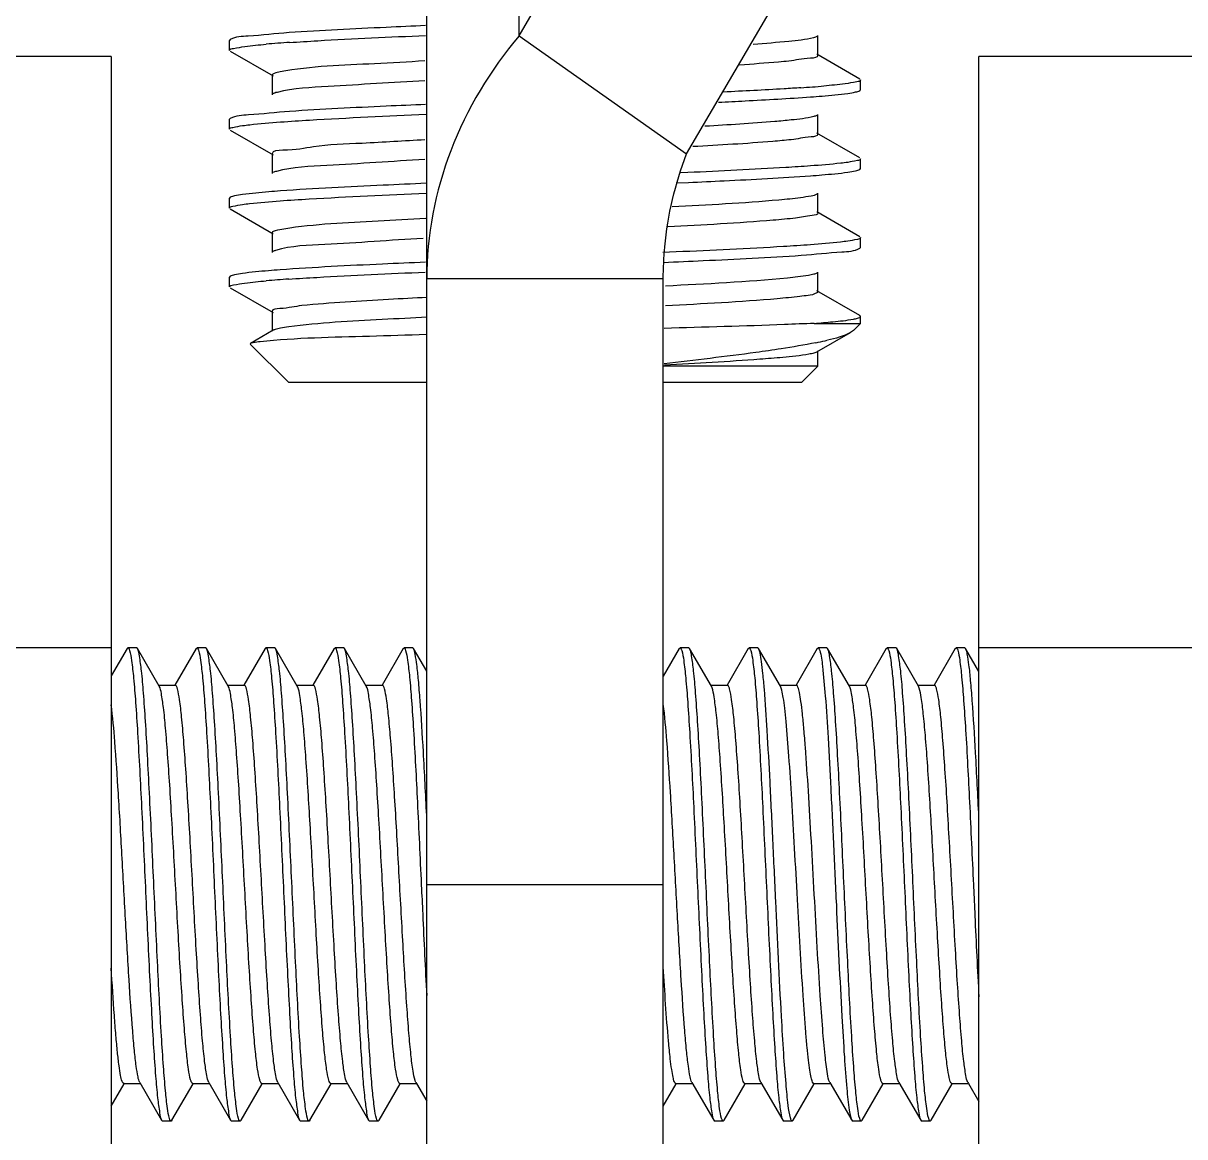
# Model space of a CAD drawing. Extents: x -427546 to -314919, y 698702 to 968782.
# Drawn here: x -419231.8 to -419018, y 902238 to 902443 of the extents above; entities that cross this region are included whole.
import ezdxf

# ---------------------------------------------------------------- set-up
doc = ezdxf.new("R2010")
doc.units = 0
doc.header["$LTSCALE"] = 1000
doc.header["$MEASUREMENT"] = 0
doc.layers.get('0').update_dxf_attribs({"linetype": 'CONTINUOUS'})

msp = doc.modelspace()

# ---------------------------------------------------------------- linework, layer by layer
at = {"linetype": 'CONTINUOUS'}
for p, q in [((-419140.56, 902440.75), (-419033.62, 902623.31)), ((-419109.76, 902418.97), (-419002.82, 902601.53)), ((-419140.56, 902440.75), (-419140.56, 902547.69)), ((-419157.57, 902139.27), (-419157.57, 902518.65)), ((-419193.72, 902440.03), (-419193.86, 902439.87)), ((-419193.86, 902438.05), (-419193.86, 902439.87)), ((-419193.86, 902438.05), (-419193.86, 902439.87)), ((-419140.56, 902440.75), (-419109.76, 902418.97)), ((-419085.56, 902437.15), (-419085.56, 902440.78)), ((-419215.64, 902436.93), (-419259.2, 902436.93)), ((-419215.64, 902436.93), (-419215.64, 902152.12)), ((-419193.72, 902437.9), (-419185.84, 902433.33)), ((-419077.84, 902432.77), (-419085.72, 902437.33)), ((-419055.92, 902152.12), (-419055.92, 902436.93)), ((-419012.36, 902436.93), (-419055.92, 902436.93)), ((-419186, 902433.52), (-419186, 902429.89)), ((-419077.84, 902430.64), (-419077.7, 902430.79)), ((-419077.7, 902430.79), (-419077.7, 902432.61)), ((-419077.7, 902430.79), (-419077.7, 902432.61)), ((-419085.56, 902422.63), (-419085.56, 902426.26)), ((-419193.72, 902425.51), (-419193.86, 902425.35)), ((-419193.86, 902423.53), (-419193.86, 902425.35)), ((-419193.86, 902423.53), (-419193.86, 902425.35)), ((-419193.72, 902423.38), (-419185.84, 902418.81)), ((-419077.84, 902418.25), (-419085.72, 902422.81)), ((-419186, 902419), (-419186, 902415.37)), ((-419077.7, 902416.27), (-419077.7, 902418.09)), ((-419077.7, 902416.27), (-419077.7, 902418.09)), ((-419109.47, 902415.55), (-419110.8, 902415.49)), ((-419077.84, 902416.12), (-419077.7, 902416.27)), ((-419111.62, 902413.64), (-419109.37, 902413.73)), ((-419085.56, 902408.11), (-419085.56, 902411.74)), ((-419193.72, 902410.99), (-419193.86, 902410.83)), ((-419193.86, 902409.01), (-419193.86, 902410.83)), ((-419193.86, 902409.01), (-419193.86, 902410.83)), ((-419193.72, 902408.86), (-419185.84, 902404.29)), ((-419077.84, 902403.73), (-419085.72, 902408.29)), ((-419186, 902404.48), (-419186, 902400.85)), ((-419077.7, 902401.75), (-419077.7, 902403.57)), ((-419077.7, 902401.75), (-419077.7, 902403.57)), ((-419111.62, 902400.93), (-419114.1, 902400.82)), ((-419077.84, 902401.6), (-419077.7, 902401.75)), ((-419193.72, 902396.47), (-419193.86, 902396.31)), ((-419193.86, 902394.49), (-419193.86, 902396.31)), ((-419193.86, 902394.49), (-419193.86, 902396.31)), ((-419085.56, 902393.59), (-419085.56, 902397.22)), ((-419193.72, 902394.34), (-419185.84, 902389.77)), ((-419114.01, 902395.95), (-419157.57, 902395.95)), ((-419114.01, 902139.27), (-419114.01, 902395.95)), ((-419077.84, 902389.21), (-419085.72, 902393.77)), ((-419186, 902389.96), (-419186, 902386.33)), ((-419086.23, 902387.78), (-419077.7, 902387.78)), ((-419078.99, 902386.49), (-419077.7, 902387.78)), ((-419077.7, 902389.05), (-419077.84, 902389.21)), ((-419077.7, 902387.78), (-419077.7, 902389.05)), ((-419185.84, 902386.51), (-419190.02, 902384.09)), ((-419085.72, 902382.51), (-419079.52, 902386.1)), ((-419078.99, 902386.49), (-419079.52, 902386.1)), ((-419190.02, 902384.09), (-419190.06, 902383.98)), ((-419182.97, 902376.89), (-419190.06, 902383.98)), ((-419085.56, 902379.92), (-419085.56, 902382.7)), ((-419085.56, 902379.92), (-419114.01, 902379.92)), ((-419088.59, 902376.89), (-419085.56, 902379.92)), ((-419157.57, 902376.89), (-419182.97, 902376.89)), ((-419088.59, 902376.89), (-419114.01, 902376.89)), ((-419215.64, 902328.03), (-419259.2, 902328.03)), ((-419212.72, 902327.89), (-419215.64, 902322.85)), ((-419212.72, 902327.89), (-419212.56, 902328.03)), ((-419210.97, 902328.03), (-419212.56, 902328.03)), ((-419210.97, 902328.03), (-419212.56, 902328.03)), ((-419212.56, 902328.03), (-419212.53, 902328.03)), ((-419210.81, 902327.89), (-419210.97, 902328.03)), ((-419206.8, 902320.97), (-419210.81, 902327.89)), ((-419200.02, 902327.89), (-419203.91, 902321.18)), ((-419200.02, 902327.89), (-419199.85, 902328.03)), ((-419198.27, 902328.03), (-419199.85, 902328.03)), ((-419198.27, 902328.03), (-419199.85, 902328.03)), ((-419199.85, 902328.03), (-419199.83, 902328.03)), ((-419198.1, 902327.89), (-419198.27, 902328.03)), ((-419194.09, 902320.97), (-419198.1, 902327.89)), ((-419187.31, 902327.89), (-419191.2, 902321.18)), ((-419187.31, 902327.89), (-419187.15, 902328.03)), ((-419185.56, 902328.03), (-419187.15, 902328.03)), ((-419185.56, 902328.03), (-419187.15, 902328.03)), ((-419187.15, 902328.03), (-419187.12, 902328.03)), ((-419185.4, 902327.89), (-419185.56, 902328.03)), ((-419181.39, 902320.97), (-419185.4, 902327.89)), ((-419174.61, 902327.89), (-419178.5, 902321.18)), ((-419174.61, 902327.89), (-419174.44, 902328.03)), ((-419172.86, 902328.03), (-419174.44, 902328.03)), ((-419172.86, 902328.03), (-419174.44, 902328.03)), ((-419174.44, 902328.03), (-419174.42, 902328.03)), ((-419172.69, 902327.89), (-419172.86, 902328.03)), ((-419168.68, 902320.97), (-419172.69, 902327.89)), ((-419161.9, 902327.89), (-419165.79, 902321.18)), ((-419161.9, 902327.89), (-419161.74, 902328.03)), ((-419160.15, 902328.03), (-419161.74, 902328.03)), ((-419160.15, 902328.03), (-419161.74, 902328.03)), ((-419161.74, 902328.03), (-419161.71, 902328.03)), ((-419159.99, 902327.89), (-419160.15, 902328.03)), ((-419157.57, 902323.72), (-419159.99, 902327.89)), ((-419111.08, 902327.89), (-419114.01, 902322.83)), ((-419111.08, 902327.89), (-419110.92, 902328.03)), ((-419109.33, 902328.03), (-419110.92, 902328.03)), ((-419109.33, 902328.03), (-419110.92, 902328.03)), ((-419110.92, 902328.03), (-419110.89, 902328.03)), ((-419109.17, 902327.89), (-419109.33, 902328.03)), ((-419105.16, 902320.97), (-419109.17, 902327.89)), ((-419098.38, 902327.89), (-419102.27, 902321.18)), ((-419098.38, 902327.89), (-419098.21, 902328.03)), ((-419096.63, 902328.03), (-419098.21, 902328.03)), ((-419096.63, 902328.03), (-419098.21, 902328.03)), ((-419098.21, 902328.03), (-419098.19, 902328.03)), ((-419096.46, 902327.89), (-419096.63, 902328.03)), ((-419092.45, 902320.97), (-419096.46, 902327.89)), ((-419085.67, 902327.89), (-419089.56, 902321.18)), ((-419085.67, 902327.89), (-419085.51, 902328.03)), ((-419083.92, 902328.03), (-419085.51, 902328.03)), ((-419083.92, 902328.03), (-419085.51, 902328.03)), ((-419085.51, 902328.03), (-419085.48, 902328.03)), ((-419083.76, 902327.89), (-419083.92, 902328.03)), ((-419079.75, 902320.97), (-419083.76, 902327.89)), ((-419072.97, 902327.89), (-419076.86, 902321.18)), ((-419072.97, 902327.89), (-419072.8, 902328.03)), ((-419071.22, 902328.03), (-419072.8, 902328.03)), ((-419071.22, 902328.03), (-419072.8, 902328.03)), ((-419072.8, 902328.03), (-419072.78, 902328.03)), ((-419071.05, 902327.89), (-419071.22, 902328.03)), ((-419067.04, 902320.97), (-419071.05, 902327.89)), ((-419060.26, 902327.89), (-419064.15, 902321.18)), ((-419060.26, 902327.89), (-419060.1, 902328.03)), ((-419058.51, 902328.03), (-419060.1, 902328.03)), ((-419058.51, 902328.03), (-419060.1, 902328.03)), ((-419060.1, 902328.03), (-419060.07, 902328.03)), ((-419058.35, 902327.89), (-419058.51, 902328.03)), ((-419055.92, 902323.7), (-419058.35, 902327.89)), ((-419012.36, 902328.03), (-419055.92, 902328.03)), ((-419203.84, 902321.13), (-419206.89, 902321.13)), ((-419191.13, 902321.13), (-419194.19, 902321.13)), ((-419178.43, 902321.13), (-419181.48, 902321.13)), ((-419181.31, 902320.8), (-419181.39, 902320.97)), ((-419165.72, 902321.13), (-419168.78, 902321.13)), ((-419102.2, 902321.13), (-419105.25, 902321.13)), ((-419105.03, 902320.69), (-419105.16, 902320.97)), ((-419089.49, 902321.13), (-419092.55, 902321.13)), ((-419076.79, 902321.13), (-419079.84, 902321.13)), ((-419064.08, 902321.13), (-419067.14, 902321.13)), ((-419158.56, 902284.42), (-419158.56, 902284.31)), ((-419157.57, 902284.47), (-419114.01, 902284.47)), ((-419056.92, 902284.42), (-419056.9, 902283.97)), ((-419215.64, 902243.67), (-419213.27, 902247.77)), ((-419213.34, 902247.81), (-419210.28, 902247.81)), ((-419210.38, 902247.97), (-419206.37, 902241.05)), ((-419204.46, 902241.05), (-419200.56, 902247.77)), ((-419200.64, 902247.81), (-419197.58, 902247.81)), ((-419197.68, 902247.97), (-419193.66, 902241.05)), ((-419191.75, 902241.05), (-419187.86, 902247.77)), ((-419187.93, 902247.81), (-419184.87, 902247.81)), ((-419184.97, 902247.97), (-419180.96, 902241.05)), ((-419179.05, 902241.05), (-419175.15, 902247.77)), ((-419175.23, 902247.81), (-419172.17, 902247.81)), ((-419172.27, 902247.97), (-419168.25, 902241.05)), ((-419166.34, 902241.05), (-419162.45, 902247.77)), ((-419162.52, 902247.81), (-419159.46, 902247.81)), ((-419159.56, 902247.97), (-419159.46, 902247.81)), ((-419159.46, 902247.81), (-419157.57, 902244.54)), ((-419114.01, 902243.65), (-419111.63, 902247.77)), ((-419111.7, 902247.81), (-419108.64, 902247.81)), ((-419108.74, 902247.97), (-419104.73, 902241.05)), ((-419102.82, 902241.05), (-419098.92, 902247.77)), ((-419099, 902247.81), (-419095.94, 902247.81)), ((-419096.04, 902247.97), (-419092.02, 902241.05)), ((-419090.11, 902241.05), (-419086.22, 902247.77)), ((-419086.29, 902247.81), (-419083.23, 902247.81)), ((-419083.33, 902247.97), (-419079.32, 902241.05)), ((-419077.41, 902241.05), (-419073.51, 902247.77)), ((-419073.59, 902247.81), (-419070.53, 902247.81)), ((-419070.63, 902247.97), (-419066.61, 902241.05)), ((-419064.7, 902241.05), (-419060.81, 902247.77)), ((-419060.88, 902247.81), (-419057.82, 902247.81)), ((-419057.92, 902247.97), (-419057.82, 902247.81)), ((-419057.82, 902247.81), (-419055.92, 902244.52)), ((-419206.37, 902241.05), (-419206.21, 902240.91)), ((-419204.62, 902240.91), (-419206.21, 902240.91)), ((-419204.62, 902240.91), (-419206.21, 902240.91)), ((-419204.62, 902240.91), (-419204.64, 902240.91)), ((-419204.46, 902241.05), (-419204.62, 902240.91)), ((-419193.66, 902241.05), (-419193.5, 902240.91)), ((-419191.91, 902240.91), (-419193.5, 902240.91)), ((-419191.91, 902240.91), (-419193.5, 902240.91)), ((-419191.91, 902240.91), (-419191.94, 902240.91)), ((-419191.75, 902241.05), (-419191.91, 902240.91)), ((-419180.96, 902241.05), (-419180.8, 902240.91)), ((-419179.21, 902240.91), (-419180.8, 902240.91)), ((-419179.21, 902240.91), (-419180.8, 902240.91)), ((-419179.21, 902240.91), (-419179.23, 902240.91)), ((-419179.05, 902241.05), (-419179.21, 902240.91)), ((-419168.25, 902241.05), (-419168.09, 902240.91)), ((-419166.5, 902240.91), (-419168.09, 902240.91)), ((-419166.5, 902240.91), (-419168.09, 902240.91)), ((-419166.5, 902240.91), (-419166.53, 902240.91)), ((-419166.34, 902241.05), (-419166.5, 902240.91)), ((-419104.73, 902241.05), (-419104.57, 902240.91)), ((-419102.98, 902240.91), (-419104.57, 902240.91)), ((-419102.98, 902240.91), (-419104.57, 902240.91)), ((-419102.98, 902240.91), (-419103, 902240.91)), ((-419102.82, 902241.05), (-419102.98, 902240.91)), ((-419092.02, 902241.05), (-419091.86, 902240.91)), ((-419090.27, 902240.91), (-419091.86, 902240.91)), ((-419090.27, 902240.91), (-419091.86, 902240.91)), ((-419090.11, 902241.05), (-419090.27, 902240.91)), ((-419079.32, 902241.05), (-419079.16, 902240.91)), ((-419077.57, 902240.91), (-419079.16, 902240.91)), ((-419077.57, 902240.91), (-419079.16, 902240.91)), ((-419077.57, 902240.91), (-419077.59, 902240.91)), ((-419077.41, 902241.05), (-419077.57, 902240.91)), ((-419066.61, 902241.05), (-419066.45, 902240.91)), ((-419064.86, 902240.91), (-419066.45, 902240.91)), ((-419064.86, 902240.91), (-419066.45, 902240.91)), ((-419064.86, 902240.91), (-419064.89, 902240.91)), ((-419064.7, 902241.05), (-419064.86, 902240.91))]:
    msp.add_line(p, q, dxfattribs=at)
for centre, radius, start, end in [((-419166.09, 902188.91), 251.15, 93.8141, 94.8058), ((-419105.38, 902680.66), 250.05, 273.8288, 274.8033), ((-419166.28, 902147.7), 248.79, 93.8424, 94.8038), ((-419101.76, 902592.03), 204.84, 274.348, 274.8253), ((-419102.01, 902463.83), 81.23, 281.4121, 281.7338), ((-419098.19, 902445.68), 62.68, 281.6827, 283.258)]:
    msp.add_arc(centre, radius, start, end, dxfattribs=at)
for points, knots in [([(-419182.9, 902441.31), (-419185.41, 902441.14), (-419188.92, 902440.66), (-419192.75, 902440.59), (-419193.72, 902440.03)], [0, 0, 0, 0, 0.690313, 1, 1, 1, 1]), ([(-419157.77, 902442.6), (-419160.19, 902442.5), (-419168.57, 902442.12), (-419176.95, 902441.72), (-419182.9, 902441.31)], [0, 0, 0, 0, 0.28888, 1, 1, 1, 1]), ([(-419182.8, 902439.5), (-419181.08, 902439.62), (-419172.74, 902440.13), (-419164.4, 902440.5), (-419157.77, 902440.79)], [0, 0, 0, 0, 0.20666, 1, 1, 1, 1]), ([(-419140.56, 902440.75), (-419145.84, 902434.45), (-419154.44, 902420.31), (-419157.57, 902403.95), (-419157.57, 902395.95)], [0, 0, 0, 0, 0.506705, 1, 1, 1, 1]), ([(-419085.72, 902440.59), (-419085.91, 902440.48), (-419087.62, 902440.01), (-419089.37, 902439.86), (-419090.9, 902439.7)], [0, 0, 0, 0, 0.12456, 1, 1, 1, 1]), ([(-419193.86, 902438.05), (-419193.86, 902438.32), (-419192.47, 902438.49), (-419191.77, 902438.68), (-419191.07, 902438.77)], [0, 0, 0, 0, 0.271559, 1, 1, 1, 1]), ([(-419085.56, 902437.15), (-419085.56, 902436.66), (-419088.3, 902436.61), (-419089.56, 902436.21), (-419090.9, 902436.07)], [0, 0, 0, 0, 0.265827, 1, 1, 1, 1]), ([(-419157.91, 902436.09), (-419160.99, 902435.93), (-419169.87, 902435.37), (-419178.84, 902435.18), (-419184.55, 902434.07)], [0, 0, 0, 0, 0.346423, 1, 1, 1, 1]), ([(-419090.9, 902436.07), (-419091.53, 902436.01), (-419094.54, 902435.72), (-419097.57, 902435.51), (-419099.96, 902435.35)], [0, 0, 0, 0, 0.208697, 1, 1, 1, 1]), ([(-419184.55, 902434.07), (-419184.92, 902434), (-419185.34, 902433.91), (-419186, 902433.67), (-419186, 902433.52)], [0, 0, 0, 0, 0.709574, 1, 1, 1, 1]), ([(-419157.91, 902432.46), (-419163.85, 902432.16), (-419172.89, 902431.49), (-419182.05, 902431.08), (-419185.11, 902430.32)], [0, 0, 0, 0, 0.653589, 1, 1, 1, 1]), ([(-419088.68, 902431.16), (-419089.72, 902431.09), (-419094.47, 902430.79), (-419099.22, 902430.55), (-419102.94, 902430.37)], [0, 0, 0, 0, 0.217612, 1, 1, 1, 1]), ([(-419077.7, 902432.61), (-419077.7, 902432.34), (-419079.1, 902432.17), (-419079.8, 902431.98), (-419080.51, 902431.89)], [0, 0, 0, 0, 0.271489, 1, 1, 1, 1]), ([(-419080.05, 902430.13), (-419079.57, 902430.2), (-419078.83, 902430.33), (-419078.07, 902430.5), (-419077.84, 902430.64)], [0, 0, 0, 0, 0.642991, 1, 1, 1, 1]), ([(-419185.11, 902430.32), (-419185.26, 902430.29), (-419185.51, 902430.22), (-419185.75, 902430.12), (-419185.84, 902430.07)], [0, 0, 0, 0, 0.589728, 1, 1, 1, 1]), ([(-419103.86, 902428.51), (-419102.23, 902428.59), (-419096.57, 902428.87), (-419090.92, 902429.18), (-419086.91, 902429.48)], [0, 0, 0, 0, 0.288481, 1, 1, 1, 1]), ([(-419086.91, 902429.48), (-419086.2, 902429.53), (-419083.91, 902429.71), (-419081.62, 902429.91), (-419080.05, 902430.13)], [0, 0, 0, 0, 0.307442, 1, 1, 1, 1]), ([(-419182.8, 902426.8), (-419185.33, 902426.63), (-419188.87, 902426.14), (-419192.74, 902426.07), (-419193.72, 902425.51)], [0, 0, 0, 0, 0.690488, 1, 1, 1, 1]), ([(-419184.49, 902424.87), (-419182.7, 902425), (-419173.77, 902425.57), (-419164.83, 902425.96), (-419157.68, 902426.27)], [0, 0, 0, 0, 0.199878, 1, 1, 1, 1]), ([(-419157.77, 902428.08), (-419160.18, 902427.98), (-419168.53, 902427.61), (-419176.87, 902427.2), (-419182.8, 902426.8)], [0, 0, 0, 0, 0.28855, 1, 1, 1, 1]), ([(-419193.86, 902423.53), (-419193.86, 902423.76), (-419192.68, 902423.96), (-419192.07, 902424.12), (-419191.46, 902424.2)], [0, 0, 0, 0, 0.274156, 1, 1, 1, 1]), ([(-419191.46, 902424.2), (-419191.02, 902424.26), (-419188.7, 902424.54), (-419186.37, 902424.73), (-419184.49, 902424.87)], [0, 0, 0, 0, 0.191478, 1, 1, 1, 1]), ([(-419090.45, 902425.23), (-419091.46, 902425.12), (-419096.75, 902424.63), (-419102.05, 902424.32), (-419106.34, 902424.07)], [0, 0, 0, 0, 0.191776, 1, 1, 1, 1]), ([(-419085.72, 902426.07), (-419085.9, 902425.97), (-419087.46, 902425.52), (-419089.06, 902425.38), (-419090.45, 902425.23)], [0, 0, 0, 0, 0.12695, 1, 1, 1, 1]), ([(-419085.56, 902422.63), (-419085.56, 902422.18), (-419088.07, 902422.09), (-419089.23, 902421.73), (-419090.45, 902421.6)], [0, 0, 0, 0, 0.266822, 1, 1, 1, 1]), ([(-419157.89, 902421.57), (-419161.74, 902421.38), (-419168.37, 902420.91), (-419177.78, 902420.62), (-419182.08, 902419.52), (-419186, 902419.68), (-419186, 902419)], [0, 0, 0, 0, 0.408978, 0.726291, 0.927833, 1, 1, 1, 1]), ([(-419090.45, 902421.6), (-419091.59, 902421.48), (-419097.62, 902420.93), (-419103.67, 902420.59), (-419108.58, 902420.32)], [0, 0, 0, 0, 0.188503, 1, 1, 1, 1]), ([(-419157.9, 902417.94), (-419163.91, 902417.63), (-419172.99, 902416.93), (-419182.23, 902416.57), (-419185.24, 902415.77)], [0, 0, 0, 0, 0.658464, 1, 1, 1, 1]), ([(-419114.01, 902395.95), (-419114.01, 902397.93), (-419113.65, 902405.76), (-419111.82, 902413.5), (-419109.76, 902418.97)], [0, 0, 0, 0, 0.253333, 1, 1, 1, 1]), ([(-419077.7, 902418.09), (-419077.7, 902417.86), (-419078.85, 902417.67), (-419079.46, 902417.51), (-419080.05, 902417.43)], [0, 0, 0, 0, 0.274511, 1, 1, 1, 1]), ([(-419185.24, 902415.77), (-419185.36, 902415.74), (-419185.57, 902415.68), (-419185.76, 902415.59), (-419185.84, 902415.55)], [0, 0, 0, 0, 0.581089, 1, 1, 1, 1]), ([(-419086.91, 902416.77), (-419088.43, 902416.66), (-419095.95, 902416.17), (-419103.47, 902415.81), (-419109.47, 902415.55)], [0, 0, 0, 0, 0.202741, 1, 1, 1, 1]), ([(-419086.92, 902414.95), (-419086.22, 902415.01), (-419083.92, 902415.19), (-419081.63, 902415.39), (-419080.05, 902415.61)], [0, 0, 0, 0, 0.307508, 1, 1, 1, 1]), ([(-419080.05, 902417.43), (-419080.48, 902417.37), (-419082.76, 902417.09), (-419085.06, 902416.91), (-419086.91, 902416.77)], [0, 0, 0, 0, 0.191345, 1, 1, 1, 1]), ([(-419080.05, 902415.61), (-419079.57, 902415.68), (-419078.83, 902415.81), (-419078.07, 902415.98), (-419077.84, 902416.12)], [0, 0, 0, 0, 0.64302, 1, 1, 1, 1]), ([(-419157.68, 902413.57), (-419160.31, 902413.45), (-419169.25, 902413.05), (-419178.19, 902412.62), (-419184.49, 902412.16)], [0, 0, 0, 0, 0.294353, 1, 1, 1, 1]), ([(-419109.37, 902413.73), (-419107.18, 902413.83), (-419099.7, 902414.18), (-419092.21, 902414.56), (-419086.92, 902414.95)], [0, 0, 0, 0, 0.292638, 1, 1, 1, 1]), ([(-419191.46, 902411.5), (-419191.96, 902411.43), (-419192.71, 902411.3), (-419193.48, 902411.13), (-419193.72, 902410.99)], [0, 0, 0, 0, 0.643846, 1, 1, 1, 1]), ([(-419184.49, 902412.16), (-419185.2, 902412.11), (-419187.53, 902411.93), (-419189.86, 902411.72), (-419191.46, 902411.5)], [0, 0, 0, 0, 0.307315, 1, 1, 1, 1]), ([(-419184.57, 902410.34), (-419182.79, 902410.47), (-419173.83, 902411.04), (-419164.86, 902411.44), (-419157.68, 902411.75)], [0, 0, 0, 0, 0.199508, 1, 1, 1, 1]), ([(-419085.72, 902411.55), (-419086.03, 902411.37), (-419087.08, 902411.16), (-419088.09, 902411), (-419088.76, 902410.91)], [0, 0, 0, 0, 0.350876, 1, 1, 1, 1]), ([(-419193.86, 902409.01), (-419193.86, 902409.24), (-419192.7, 902409.44), (-419192.08, 902409.59), (-419191.49, 902409.68)], [0, 0, 0, 0, 0.274335, 1, 1, 1, 1]), ([(-419191.49, 902409.68), (-419191.05, 902409.74), (-419188.75, 902410.02), (-419186.44, 902410.2), (-419184.57, 902410.34)], [0, 0, 0, 0, 0.191445, 1, 1, 1, 1]), ([(-419088.76, 902410.91), (-419090.07, 902410.73), (-419097.93, 902409.97), (-419105.82, 902409.57), (-419112.37, 902409.23)], [0, 0, 0, 0, 0.168361, 1, 1, 1, 1]), ([(-419157.75, 902407.06), (-419160.67, 902406.91), (-419169.38, 902406.39), (-419178.13, 902406.07), (-419183.85, 902405.15)], [0, 0, 0, 0, 0.335812, 1, 1, 1, 1]), ([(-419089.65, 902407.17), (-419091.03, 902407.01), (-419098.86, 902406.29), (-419106.72, 902405.89), (-419113.18, 902405.56)], [0, 0, 0, 0, 0.176564, 1, 1, 1, 1]), ([(-419085.56, 902408.11), (-419085.56, 902407.73), (-419087.63, 902407.58), (-419088.62, 902407.29), (-419089.65, 902407.17)], [0, 0, 0, 0, 0.268738, 1, 1, 1, 1]), ([(-419183.85, 902405.15), (-419184.39, 902405.07), (-419184.97, 902404.93), (-419186, 902404.69), (-419186, 902404.48)], [0, 0, 0, 0, 0.720112, 1, 1, 1, 1]), ([(-419158.23, 902403.41), (-419164.26, 902403.1), (-419173.26, 902402.34), (-419182.47, 902402.07), (-419185.39, 902401.21)], [0, 0, 0, 0, 0.664513, 1, 1, 1, 1]), ([(-419080.05, 902402.91), (-419080.49, 902402.85), (-419082.77, 902402.57), (-419085.07, 902402.39), (-419086.92, 902402.25)], [0, 0, 0, 0, 0.191315, 1, 1, 1, 1]), ([(-419077.7, 902403.57), (-419077.7, 902403.34), (-419078.85, 902403.15), (-419079.46, 902402.99), (-419080.05, 902402.91)], [0, 0, 0, 0, 0.27452, 1, 1, 1, 1]), ([(-419185.39, 902401.21), (-419185.48, 902401.18), (-419185.63, 902401.13), (-419185.78, 902401.07), (-419185.84, 902401.03)], [0, 0, 0, 0, 0.569413, 1, 1, 1, 1]), ([(-419086.92, 902402.25), (-419088.58, 902402.13), (-419096.8, 902401.59), (-419105.04, 902401.22), (-419111.62, 902400.93)], [0, 0, 0, 0, 0.201017, 1, 1, 1, 1]), ([(-419088.61, 902400.31), (-419086.12, 902400.48), (-419082.62, 902400.97), (-419078.81, 902401.04), (-419077.84, 902401.6)], [0, 0, 0, 0, 0.690204, 1, 1, 1, 1]), ([(-419157.81, 902399.04), (-419160.44, 902398.93), (-419169.36, 902398.53), (-419178.29, 902398.1), (-419184.57, 902397.63)], [0, 0, 0, 0, 0.294609, 1, 1, 1, 1]), ([(-419113.99, 902399.01), (-419111.54, 902399.12), (-419103.08, 902399.49), (-419094.62, 902399.9), (-419088.61, 902400.31)], [0, 0, 0, 0, 0.2891, 1, 1, 1, 1]), ([(-419191.49, 902396.97), (-419191.97, 902396.9), (-419192.72, 902396.77), (-419193.49, 902396.6), (-419193.72, 902396.47)], [0, 0, 0, 0, 0.643454, 1, 1, 1, 1]), ([(-419184.57, 902397.63), (-419185.28, 902397.58), (-419187.59, 902397.4), (-419189.9, 902397.2), (-419191.49, 902396.97)], [0, 0, 0, 0, 0.307366, 1, 1, 1, 1]), ([(-419182.95, 902395.93), (-419181.23, 902396.05), (-419172.86, 902396.56), (-419164.47, 902396.94), (-419157.82, 902397.22)], [0, 0, 0, 0, 0.206107, 1, 1, 1, 1]), ([(-419087.3, 902396.61), (-419088.58, 902396.38), (-419097.34, 902395.44), (-419106.13, 902395.03), (-419113.62, 902394.64)], [0, 0, 0, 0, 0.147214, 1, 1, 1, 1]), ([(-419085.72, 902397.03), (-419085.9, 902396.93), (-419086.43, 902396.77), (-419086.97, 902396.67), (-419087.3, 902396.61)], [0, 0, 0, 0, 0.376557, 1, 1, 1, 1]), ([(-419193.86, 902394.49), (-419193.86, 902394.76), (-419192.48, 902394.93), (-419191.78, 902395.12), (-419191.08, 902395.21)], [0, 0, 0, 0, 0.271614, 1, 1, 1, 1]), ([(-419157.5, 902392.55), (-419159.86, 902392.43), (-419167.54, 902392.02), (-419175.23, 902391.58), (-419180.54, 902391.04)], [0, 0, 0, 0, 0.306539, 1, 1, 1, 1]), ([(-419088.87, 902392.74), (-419090.25, 902392.57), (-419098.48, 902391.78), (-419106.73, 902391.37), (-419113.59, 902391.01)], [0, 0, 0, 0, 0.168449, 1, 1, 1, 1]), ([(-419085.56, 902393.59), (-419085.56, 902393.49), (-419086.79, 902392.81), (-419087.82, 902392.88), (-419088.87, 902392.74)], [0, 0, 0, 0, 0.08596, 1, 1, 1, 1]), ([(-419180.54, 902391.04), (-419181.9, 902390.91), (-419183.19, 902390.49), (-419186, 902390.45), (-419186, 902389.96)], [0, 0, 0, 0, 0.734394, 1, 1, 1, 1]), ([(-419157.46, 902388.93), (-419160.23, 902388.78), (-419168.74, 902388.3), (-419177.27, 902387.9), (-419182.97, 902387.13)], [0, 0, 0, 0, 0.325706, 1, 1, 1, 1]), ([(-419086.23, 902387.78), (-419088.06, 902387.7), (-419097.27, 902387.32), (-419106.49, 902387.06), (-419113.87, 902386.86)], [0, 0, 0, 0, 0.198632, 1, 1, 1, 1]), ([(-419084.53, 902387.92), (-419083.95, 902387.97), (-419082.11, 902388.14), (-419080.26, 902388.32), (-419079.02, 902388.56)], [0, 0, 0, 0, 0.318168, 1, 1, 1, 1]), ([(-419079.02, 902388.56), (-419078.77, 902388.6), (-419078.37, 902388.69), (-419077.97, 902388.81), (-419077.83, 902388.89)], [0, 0, 0, 0, 0.619944, 1, 1, 1, 1]), ([(-419077.83, 902388.89), (-419077.8, 902388.92), (-419077.74, 902388.95), (-419077.7, 902389.02), (-419077.7, 902389.05)], [0, 0, 0, 0, 0.597477, 1, 1, 1, 1]), ([(-419157.65, 902385.7), (-419161.14, 902385.6), (-419171.34, 902385.24), (-419181.57, 902385.1), (-419188.25, 902384.4)], [0, 0, 0, 0, 0.34233, 1, 1, 1, 1]), ([(-419185.49, 902386.66), (-419185.56, 902386.63), (-419185.68, 902386.59), (-419185.79, 902386.54), (-419185.84, 902386.51)], [0, 0, 0, 0, 0.559909, 1, 1, 1, 1]), ([(-419182.97, 902387.13), (-419183.48, 902387.07), (-419184.32, 902386.94), (-419185.16, 902386.76), (-419185.49, 902386.66)], [0, 0, 0, 0, 0.599115, 1, 1, 1, 1]), ([(-419188.25, 902384.4), (-419188.65, 902384.36), (-419189.23, 902384.27), (-419189.85, 902384.19), (-419190.02, 902384.09)], [0, 0, 0, 0, 0.666426, 1, 1, 1, 1]), ([(-419092.31, 902383.1), (-419093.85, 902382.86), (-419101.03, 902381.83), (-419108.23, 902380.99), (-419113.87, 902380.35)], [0, 0, 0, 0, 0.215985, 1, 1, 1, 1]), ([(-419092.03, 902381.51), (-419093.43, 902381.38), (-419100.67, 902380.8), (-419107.92, 902380.41), (-419113.77, 902380.11)], [0, 0, 0, 0, 0.193571, 1, 1, 1, 1]), ([(-419086.28, 902382.3), (-419086.58, 902382.22), (-419088.48, 902381.84), (-419090.41, 902381.66), (-419092.03, 902381.51)], [0, 0, 0, 0, 0.160547, 1, 1, 1, 1]), ([(-419085.72, 902382.51), (-419085.79, 902382.47), (-419085.98, 902382.39), (-419086.17, 902382.34), (-419086.28, 902382.3)], [0, 0, 0, 0, 0.420841, 1, 1, 1, 1]), ([(-419212.53, 902328.03), (-419212.51, 902328.02), (-419212.36, 902327.91), (-419212.31, 902327.72), (-419212.26, 902327.57)], [0, 0, 0, 0, 0.146246, 1, 1, 1, 1]), ([(-419204.91, 902241.38), (-419205.11, 902241.98), (-419205.36, 902243.69), (-419205.71, 902246.88), (-419206.06, 902251.32), (-419206.57, 902259.26), (-419207.17, 902270.92), (-419207.86, 902285.84), (-419208.45, 902298.52), (-419208.95, 902308.06), (-419209.3, 902314.21), (-419209.67, 902319.36), (-419209.99, 902323.38), (-419210.37, 902326.07), (-419210.57, 902327.49), (-419210.81, 902327.89)], [0, 0, 0, 0, 0.021893, 0.059337, 0.111209, 0.175831, 0.334488, 0.514558, 0.692467, 0.773229, 0.8449, 0.905129, 0.951948, 0.983856, 1, 1, 1, 1]), ([(-419199.83, 902328.03), (-419199.8, 902328.02), (-419199.66, 902327.91), (-419199.61, 902327.73), (-419199.56, 902327.58)], [0, 0, 0, 0, 0.147522, 1, 1, 1, 1]), ([(-419192.21, 902241.37), (-419192.4, 902241.98), (-419192.65, 902243.69), (-419193.01, 902246.87), (-419193.35, 902251.32), (-419193.87, 902259.26), (-419194.46, 902270.91), (-419195.15, 902285.84), (-419195.74, 902298.52), (-419196.24, 902308.06), (-419196.6, 902314.21), (-419196.96, 902319.36), (-419197.28, 902323.38), (-419197.67, 902326.07), (-419197.87, 902327.49), (-419198.1, 902327.89)], [0, 0, 0, 0, 0.021869, 0.059298, 0.111159, 0.175773, 0.334425, 0.514513, 0.692436, 0.773203, 0.844885, 0.905123, 0.951945, 0.983855, 1, 1, 1, 1]), ([(-419187.12, 902328.03), (-419187.1, 902328.02), (-419186.95, 902327.91), (-419186.9, 902327.71), (-419186.85, 902327.57)], [0, 0, 0, 0, 0.146192, 1, 1, 1, 1]), ([(-419179.5, 902241.36), (-419179.69, 902241.96), (-419179.94, 902243.66), (-419180.3, 902246.83), (-419180.64, 902251.27), (-419181.16, 902259.2), (-419181.75, 902270.86), (-419182.45, 902285.79), (-419183.04, 902298.48), (-419183.53, 902308.04), (-419183.89, 902314.19), (-419184.26, 902319.35), (-419184.58, 902323.37), (-419184.96, 902326.06), (-419185.16, 902327.49), (-419185.4, 902327.89)], [0, 0, 0, 0, 0.021696, 0.058981, 0.110733, 0.175273, 0.333889, 0.51405, 0.692109, 0.772959, 0.844718, 0.905021, 0.951895, 0.98384, 1, 1, 1, 1]), ([(-419174.42, 902328.03), (-419174.39, 902328.02), (-419174.24, 902327.9), (-419174.2, 902327.71), (-419174.15, 902327.57)], [0, 0, 0, 0, 0.146067, 1, 1, 1, 1]), ([(-419166.8, 902241.37), (-419166.99, 902241.98), (-419167.24, 902243.69), (-419167.6, 902246.87), (-419167.94, 902251.32), (-419168.46, 902259.26), (-419169.05, 902270.91), (-419169.74, 902285.84), (-419170.33, 902298.52), (-419170.83, 902308.06), (-419171.19, 902314.21), (-419171.55, 902319.36), (-419171.87, 902323.38), (-419172.26, 902326.07), (-419172.46, 902327.49), (-419172.69, 902327.89)], [0, 0, 0, 0, 0.021872, 0.059299, 0.111157, 0.175768, 0.334426, 0.51451, 0.692437, 0.773209, 0.84489, 0.905124, 0.951944, 0.983855, 1, 1, 1, 1]), ([(-419161.71, 902328.03), (-419161.69, 902328.02), (-419161.54, 902327.91), (-419161.49, 902327.72), (-419161.44, 902327.57)], [0, 0, 0, 0, 0.14652, 1, 1, 1, 1]), ([(-419157.57, 902297.18), (-419157.76, 902301.08), (-419158.12, 902308.16), (-419158.62, 902316.47), (-419159.05, 902321.82), (-419159.32, 902324.65), (-419159.62, 902326.57), (-419159.81, 902327.59), (-419159.99, 902327.89)], [0, 0, 0, 0, 0.379707, 0.689476, 0.809337, 0.902177, 0.966048, 1, 1, 1, 1]), ([(-419110.89, 902328.03), (-419110.87, 902328.02), (-419110.72, 902327.91), (-419110.67, 902327.72), (-419110.63, 902327.57)], [0, 0, 0, 0, 0.146788, 1, 1, 1, 1]), ([(-419103.27, 902241.37), (-419103.47, 902241.98), (-419103.72, 902243.69), (-419104.07, 902246.88), (-419104.42, 902251.32), (-419104.93, 902259.26), (-419105.53, 902270.91), (-419106.22, 902285.84), (-419106.81, 902298.52), (-419107.31, 902308.06), (-419107.66, 902314.21), (-419108.03, 902319.36), (-419108.35, 902323.38), (-419108.73, 902326.07), (-419108.93, 902327.49), (-419109.17, 902327.89)], [0, 0, 0, 0, 0.021877, 0.059311, 0.111175, 0.175792, 0.334445, 0.514524, 0.692444, 0.773209, 0.844887, 0.905122, 0.951945, 0.983855, 1, 1, 1, 1]), ([(-419098.19, 902328.03), (-419098.16, 902328.02), (-419098.01, 902327.91), (-419097.97, 902327.72), (-419097.92, 902327.57)], [0, 0, 0, 0, 0.146706, 1, 1, 1, 1]), ([(-419092.25, 902260.16), (-419092.65, 902267.22), (-419093.15, 902278.06), (-419093.82, 902292.47), (-419094.33, 902302.96), (-419094.83, 902312.21), (-419095.27, 902318.85), (-419095.64, 902323.07), (-419095.89, 902325.31), (-419096.14, 902326.83), (-419096.32, 902327.64), (-419096.46, 902327.89)], [0, 0, 0, 0, 0.31261, 0.479025, 0.637331, 0.776893, 0.888349, 0.931124, 0.964281, 0.987309, 1, 1, 1, 1]), ([(-419085.48, 902328.03), (-419085.46, 902328.02), (-419085.31, 902327.91), (-419085.26, 902327.72), (-419085.22, 902327.57)], [0, 0, 0, 0, 0.14666, 1, 1, 1, 1]), ([(-419077.86, 902241.37), (-419078.05, 902241.97), (-419078.3, 902243.67), (-419078.66, 902246.85), (-419079, 902251.29), (-419079.52, 902259.23), (-419080.11, 902270.88), (-419080.81, 902285.81), (-419081.4, 902298.5), (-419081.89, 902308.05), (-419082.25, 902314.2), (-419082.62, 902319.35), (-419082.94, 902323.38), (-419083.32, 902326.06), (-419083.52, 902327.49), (-419083.76, 902327.89)], [0, 0, 0, 0, 0.02177, 0.059115, 0.110912, 0.175482, 0.334119, 0.514249, 0.692251, 0.773068, 0.844793, 0.905066, 0.951916, 0.983846, 1, 1, 1, 1]), ([(-419072.78, 902328.03), (-419072.75, 902328.02), (-419072.6, 902327.9), (-419072.56, 902327.71), (-419072.51, 902327.56)], [0, 0, 0, 0, 0.146034, 1, 1, 1, 1]), ([(-419065.16, 902241.38), (-419065.35, 902241.98), (-419065.6, 902243.69), (-419065.96, 902246.88), (-419066.3, 902251.33), (-419066.82, 902259.27), (-419067.41, 902270.92), (-419068.1, 902285.85), (-419068.69, 902298.53), (-419069.19, 902308.07), (-419069.55, 902314.21), (-419069.91, 902319.36), (-419070.23, 902323.38), (-419070.62, 902326.07), (-419070.82, 902327.49), (-419071.05, 902327.89)], [0, 0, 0, 0, 0.02191, 0.059368, 0.111249, 0.175876, 0.33454, 0.514602, 0.692499, 0.773255, 0.84492, 0.905142, 0.951954, 0.983858, 1, 1, 1, 1]), ([(-419060.07, 902328.03), (-419060.05, 902328.02), (-419059.9, 902327.91), (-419059.85, 902327.72), (-419059.81, 902327.58)], [0, 0, 0, 0, 0.147008, 1, 1, 1, 1]), ([(-419055.92, 902296.92), (-419056.11, 902300.85), (-419056.47, 902307.99), (-419056.97, 902316.37), (-419057.4, 902321.76), (-419057.68, 902324.63), (-419057.98, 902326.56), (-419058.17, 902327.59), (-419058.35, 902327.89)], [0, 0, 0, 0, 0.379459, 0.689334, 0.809279, 0.902185, 0.96608, 1, 1, 1, 1]), ([(-419212.26, 902327.57), (-419212.07, 902326.96), (-419211.82, 902325.26), (-419211.47, 902322.07), (-419211.12, 902317.63), (-419210.61, 902309.69), (-419210.01, 902298.03), (-419209.32, 902283.1), (-419208.73, 902270.42), (-419208.23, 902260.88), (-419207.88, 902254.74), (-419207.51, 902249.58), (-419207.19, 902245.56), (-419206.8, 902242.88), (-419206.6, 902241.46), (-419206.37, 902241.05)], [0, 0, 0, 0, 0.021868, 0.059293, 0.111148, 0.175758, 0.334416, 0.514504, 0.692433, 0.773207, 0.844889, 0.905123, 0.951944, 0.983855, 1, 1, 1, 1]), ([(-419199.56, 902327.58), (-419199.37, 902326.99), (-419199.12, 902325.29), (-419198.76, 902322.11), (-419198.42, 902317.68), (-419197.9, 902309.74), (-419197.31, 902298.09), (-419196.62, 902283.15), (-419196.03, 902270.46), (-419195.53, 902260.91), (-419195.17, 902254.75), (-419194.81, 902249.6), (-419194.48, 902245.57), (-419194.1, 902242.88), (-419193.9, 902241.46), (-419193.66, 902241.05)], [0, 0, 0, 0, 0.02168, 0.058952, 0.110694, 0.175227, 0.333837, 0.514005, 0.692077, 0.772934, 0.8447, 0.905011, 0.95189, 0.983838, 1, 1, 1, 1]), ([(-419186.85, 902327.57), (-419186.66, 902326.96), (-419186.41, 902325.26), (-419186.06, 902322.07), (-419185.71, 902317.62), (-419185.2, 902309.68), (-419184.6, 902298.03), (-419183.91, 902283.1), (-419183.32, 902270.42), (-419182.82, 902260.88), (-419182.47, 902254.74), (-419182.1, 902249.58), (-419181.78, 902245.56), (-419181.39, 902242.88), (-419181.19, 902241.46), (-419180.96, 902241.05)], [0, 0, 0, 0, 0.021875, 0.059308, 0.111172, 0.175789, 0.334441, 0.514524, 0.692444, 0.773209, 0.844888, 0.905124, 0.951946, 0.983855, 1, 1, 1, 1]), ([(-419174.15, 902327.57), (-419173.96, 902326.96), (-419173.71, 902325.25), (-419173.35, 902322.06), (-419173.01, 902317.62), (-419172.49, 902309.68), (-419171.9, 902298.02), (-419171.2, 902283.1), (-419170.62, 902270.42), (-419170.12, 902260.88), (-419169.76, 902254.73), (-419169.4, 902249.58), (-419169.07, 902245.56), (-419168.69, 902242.88), (-419168.49, 902241.46), (-419168.25, 902241.05)], [0, 0, 0, 0, 0.021894, 0.059339, 0.111212, 0.175833, 0.334492, 0.514561, 0.69247, 0.773231, 0.844902, 0.905131, 0.951948, 0.983856, 1, 1, 1, 1]), ([(-419161.44, 902327.57), (-419161.26, 902326.99), (-419161.01, 902325.34), (-419160.66, 902322.26), (-419160.33, 902317.98), (-419159.82, 902310.3), (-419159.24, 902299), (-419158.8, 902289.49), (-419158.56, 902284.42)], [0, 0, 0, 0, 0.0425, 0.114919, 0.215181, 0.340186, 0.648075, 1, 1, 1, 1]), ([(-419110.63, 902327.57), (-419110.43, 902326.97), (-419110.18, 902325.27), (-419109.83, 902322.09), (-419109.48, 902317.65), (-419108.97, 902309.71), (-419108.37, 902298.06), (-419107.68, 902283.12), (-419107.09, 902270.44), (-419106.59, 902260.89), (-419106.24, 902254.74), (-419105.87, 902249.59), (-419105.55, 902245.56), (-419105.16, 902242.88), (-419104.96, 902241.46), (-419104.73, 902241.05)], [0, 0, 0, 0, 0.021788, 0.059148, 0.110955, 0.175533, 0.334174, 0.514296, 0.692285, 0.773094, 0.844811, 0.905077, 0.951921, 0.983848, 1, 1, 1, 1]), ([(-419097.92, 902327.57), (-419097.73, 902326.97), (-419097.48, 902325.27), (-419097.12, 902322.08), (-419096.78, 902317.64), (-419096.26, 902309.71), (-419095.67, 902298.05), (-419094.98, 902283.12), (-419094.39, 902270.44), (-419093.89, 902260.89), (-419093.53, 902254.74), (-419093.17, 902249.59), (-419092.84, 902245.56), (-419092.46, 902242.88), (-419092.26, 902241.46), (-419092.02, 902241.05)], [0, 0, 0, 0, 0.0218, 0.059172, 0.110989, 0.175574, 0.334211, 0.514328, 0.692305, 0.773106, 0.844818, 0.905082, 0.951925, 0.983849, 1, 1, 1, 1]), ([(-419085.22, 902327.57), (-419084.91, 902326.63), (-419084.61, 902323.79), (-419084.1, 902318.44), (-419083.64, 902310.92), (-419083.15, 902301.73), (-419082.66, 902291.46), (-419082.01, 902277.47), (-419081.52, 902266.99), (-419081.14, 902260.16)], [0, 0, 0, 0, 0.04411, 0.125541, 0.239358, 0.37843, 0.533993, 0.696234, 1, 1, 1, 1]), ([(-419072.51, 902327.56), (-419072.32, 902326.96), (-419072.07, 902325.25), (-419071.71, 902322.06), (-419071.37, 902317.62), (-419070.85, 902309.68), (-419070.26, 902298.02), (-419069.56, 902283.1), (-419068.98, 902270.42), (-419068.48, 902260.88), (-419068.12, 902254.73), (-419067.76, 902249.58), (-419067.43, 902245.56), (-419067.05, 902242.88), (-419066.85, 902241.46), (-419066.61, 902241.05)], [0, 0, 0, 0, 0.021899, 0.059349, 0.111223, 0.175847, 0.334508, 0.514576, 0.692482, 0.773242, 0.844912, 0.905137, 0.951951, 0.983857, 1, 1, 1, 1]), ([(-419059.81, 902327.58), (-419059.62, 902326.99), (-419059.37, 902325.35), (-419059.03, 902322.27), (-419058.69, 902317.99), (-419058.18, 902310.32), (-419057.6, 902299.01), (-419057.16, 902289.5), (-419056.92, 902284.42)], [0, 0, 0, 0, 0.042374, 0.114709, 0.214932, 0.339935, 0.647912, 1, 1, 1, 1]), ([(-419200.64, 902247.81), (-419200.72, 902247.81), (-419200.91, 902248.07), (-419201.16, 902248.91), (-419201.5, 902250.85), (-419201.84, 902253.99), (-419202.21, 902258.26), (-419202.59, 902263.46), (-419202.96, 902269.42), (-419203.34, 902275.93), (-419203.84, 902285), (-419204.33, 902294), (-419204.85, 902302.58), (-419205.22, 902308.19), (-419205.6, 902312.94), (-419205.95, 902316.68), (-419206.34, 902319.22), (-419206.57, 902320.57), (-419206.8, 902320.97)], [0, 0, 0, 0, 0.003456, 0.010692, 0.037889, 0.081613, 0.140407, 0.212192, 0.2944, 0.384075, 0.47799, 0.664972, 0.751304, 0.828651, 0.894236, 0.945722, 0.981321, 1, 1, 1, 1]), ([(-419197.68, 902247.97), (-419197.91, 902248.37), (-419198.14, 902249.72), (-419198.52, 902252.26), (-419198.87, 902256), (-419199.25, 902260.75), (-419199.62, 902266.36), (-419200.14, 902274.94), (-419200.63, 902283.94), (-419201.13, 902293.01), (-419201.51, 902299.52), (-419201.89, 902305.48), (-419202.26, 902310.69), (-419202.63, 902314.96), (-419202.98, 902318.09), (-419203.32, 902320.03), (-419203.57, 902320.87), (-419203.75, 902321.13), (-419203.84, 902321.13)], [0, 0, 0, 0, 0.01868, 0.054278, 0.105764, 0.171348, 0.248694, 0.335026, 0.52201, 0.615925, 0.705601, 0.787808, 0.859593, 0.918386, 0.962109, 0.989306, 0.996546, 1, 1, 1, 1]), ([(-419187.93, 902247.81), (-419188.02, 902247.81), (-419188.2, 902248.07), (-419188.45, 902248.91), (-419188.79, 902250.85), (-419189.14, 902253.99), (-419189.51, 902258.26), (-419189.88, 902263.46), (-419190.26, 902269.42), (-419190.64, 902275.93), (-419191.14, 902285), (-419191.63, 902294), (-419192.15, 902302.58), (-419192.52, 902308.19), (-419192.9, 902312.94), (-419193.24, 902316.68), (-419193.63, 902319.22), (-419193.86, 902320.57), (-419194.09, 902320.97)], [0, 0, 0, 0, 0.003455, 0.010693, 0.037891, 0.081614, 0.140407, 0.212192, 0.2944, 0.384075, 0.47799, 0.664974, 0.751306, 0.828653, 0.894237, 0.945722, 0.98132, 1, 1, 1, 1]), ([(-419184.97, 902247.97), (-419185.2, 902248.37), (-419185.43, 902249.72), (-419185.82, 902252.26), (-419186.17, 902256), (-419186.54, 902260.75), (-419186.92, 902266.36), (-419187.43, 902274.94), (-419187.92, 902283.94), (-419188.43, 902293.01), (-419188.8, 902299.52), (-419189.18, 902305.48), (-419189.55, 902310.69), (-419189.93, 902314.96), (-419190.27, 902318.09), (-419190.61, 902320.03), (-419190.86, 902320.87), (-419191.05, 902321.13), (-419191.13, 902321.13)], [0, 0, 0, 0, 0.018679, 0.054277, 0.105763, 0.171348, 0.248695, 0.335027, 0.52201, 0.615925, 0.7056, 0.787807, 0.859593, 0.918386, 0.96211, 0.989308, 0.996544, 1, 1, 1, 1]), ([(-419175.23, 902247.81), (-419175.31, 902247.81), (-419175.49, 902248.06), (-419175.74, 902248.88), (-419176.07, 902250.77), (-419176.42, 902253.83), (-419176.78, 902258), (-419177.15, 902263.09), (-419177.52, 902268.93), (-419177.9, 902275.32), (-419178.39, 902284.27), (-419178.99, 902295.08), (-419179.6, 902305.27), (-419180.13, 902312.22), (-419180.48, 902316.09), (-419180.85, 902318.84), (-419181.1, 902320.31), (-419181.31, 902320.8)], [0, 0, 0, 0, 0.003398, 0.010481, 0.037063, 0.079811, 0.137346, 0.207687, 0.288384, 0.376611, 0.469274, 0.654855, 0.819309, 0.886268, 0.939811, 0.978111, 1, 1, 1, 1]), ([(-419172.27, 902247.97), (-419172.5, 902248.37), (-419172.73, 902249.72), (-419173.11, 902252.26), (-419173.46, 902256), (-419173.84, 902260.75), (-419174.21, 902266.36), (-419174.73, 902274.94), (-419175.22, 902283.94), (-419175.72, 902293.01), (-419176.1, 902299.52), (-419176.48, 902305.48), (-419176.85, 902310.69), (-419177.22, 902314.96), (-419177.57, 902318.09), (-419177.91, 902320.03), (-419178.16, 902320.87), (-419178.34, 902321.13), (-419178.43, 902321.13)], [0, 0, 0, 0, 0.01868, 0.054279, 0.105766, 0.17135, 0.248697, 0.335029, 0.522011, 0.615926, 0.705601, 0.78781, 0.859595, 0.918388, 0.962111, 0.989307, 0.996546, 1, 1, 1, 1]), ([(-419162.52, 902247.81), (-419162.61, 902247.81), (-419162.79, 902248.07), (-419163.04, 902248.91), (-419163.38, 902250.85), (-419163.73, 902253.99), (-419164.1, 902258.26), (-419164.47, 902263.46), (-419164.85, 902269.42), (-419165.23, 902275.93), (-419165.73, 902285), (-419166.22, 902294), (-419166.74, 902302.58), (-419167.11, 902308.19), (-419167.49, 902312.94), (-419167.83, 902316.68), (-419168.22, 902319.22), (-419168.45, 902320.57), (-419168.68, 902320.97)], [0, 0, 0, 0, 0.003456, 0.010692, 0.037889, 0.081613, 0.140406, 0.212192, 0.294399, 0.384075, 0.477989, 0.664972, 0.751304, 0.828651, 0.894236, 0.945722, 0.981321, 1, 1, 1, 1]), ([(-419159.71, 902248.34), (-419159.9, 902248.91), (-419160.16, 902250.5), (-419160.52, 902253.42), (-419160.88, 902257.41), (-419161.4, 902264.43), (-419162, 902274.6), (-419162.59, 902285.34), (-419163.08, 902294.17), (-419163.45, 902300.45), (-419163.82, 902306.19), (-419164.18, 902311.17), (-419164.55, 902315.25), (-419164.88, 902318.24), (-419165.21, 902320.09), (-419165.46, 902320.89), (-419165.64, 902321.13), (-419165.72, 902321.13)], [0, 0, 0, 0, 0.024737, 0.065402, 0.120735, 0.188882, 0.353983, 0.53832, 0.629884, 0.716845, 0.796224, 0.865309, 0.92175, 0.963653, 0.989702, 0.996649, 1, 1, 1, 1]), ([(-419099, 902247.81), (-419099.08, 902247.81), (-419099.26, 902248.06), (-419099.51, 902248.87), (-419099.84, 902250.73), (-419100.18, 902253.75), (-419100.54, 902257.87), (-419100.91, 902262.89), (-419101.28, 902268.67), (-419101.65, 902274.99), (-419102.14, 902283.88), (-419102.73, 902294.65), (-419103.34, 902304.83), (-419103.86, 902311.82), (-419104.22, 902315.76), (-419104.58, 902318.61), (-419104.84, 902320.15), (-419105.03, 902320.69)], [0, 0, 0, 0, 0.00337, 0.010373, 0.036639, 0.078887, 0.135774, 0.205372, 0.28529, 0.372768, 0.464782, 0.64963, 0.814469, 0.882133, 0.936734, 0.976432, 1, 1, 1, 1]), ([(-419096.04, 902247.97), (-419096.27, 902248.37), (-419096.5, 902249.72), (-419096.88, 902252.26), (-419097.23, 902256), (-419097.61, 902260.75), (-419097.98, 902266.36), (-419098.5, 902274.94), (-419098.99, 902283.94), (-419099.49, 902293.01), (-419099.87, 902299.52), (-419100.25, 902305.48), (-419100.62, 902310.69), (-419100.99, 902314.96), (-419101.34, 902318.09), (-419101.68, 902320.03), (-419101.93, 902320.87), (-419102.11, 902321.13), (-419102.2, 902321.13)], [0, 0, 0, 0, 0.01868, 0.054279, 0.105765, 0.17135, 0.248696, 0.335029, 0.522011, 0.615925, 0.705601, 0.787809, 0.859595, 0.918388, 0.962111, 0.989308, 0.996545, 1, 1, 1, 1]), ([(-419088.27, 902264.01), (-419088.66, 902269.91), (-419089.16, 902278.96), (-419089.83, 902291.01), (-419090.33, 902299.8), (-419090.83, 902307.57), (-419091.26, 902313.18), (-419091.64, 902316.76), (-419091.88, 902318.68), (-419092.13, 902320.02), (-419092.32, 902320.74), (-419092.45, 902320.97)], [0, 0, 0, 0, 0.310342, 0.475677, 0.633257, 0.772654, 0.88467, 0.928035, 0.961992, 0.986043, 1, 1, 1, 1]), ([(-419085.12, 902264.01), (-419085.31, 902266.96), (-419085.69, 902273.16), (-419086.21, 902282.63), (-419086.74, 902292.24), (-419087.27, 902301.29), (-419087.72, 902308.17), (-419088.1, 902312.9), (-419088.37, 902315.72), (-419088.63, 902317.94), (-419088.9, 902319.64), (-419089.11, 902320.54), (-419089.35, 902321.13), (-419089.49, 902321.13)], [0, 0, 0, 0, 0.154792, 0.324211, 0.496022, 0.657766, 0.797744, 0.856333, 0.905865, 0.945463, 0.974462, 0.992476, 1, 1, 1, 1]), ([(-419073.59, 902247.81), (-419073.67, 902247.81), (-419073.86, 902248.07), (-419074.11, 902248.91), (-419074.45, 902250.85), (-419074.79, 902253.99), (-419075.16, 902258.26), (-419075.54, 902263.46), (-419075.91, 902269.42), (-419076.29, 902275.93), (-419076.79, 902285), (-419077.28, 902294), (-419077.8, 902302.58), (-419078.17, 902308.19), (-419078.55, 902312.94), (-419078.9, 902316.68), (-419079.29, 902319.22), (-419079.52, 902320.57), (-419079.75, 902320.97)], [0, 0, 0, 0, 0.003456, 0.010693, 0.037891, 0.081614, 0.140408, 0.212193, 0.2944, 0.384075, 0.47799, 0.664973, 0.751306, 0.828653, 0.894237, 0.945723, 0.981321, 1, 1, 1, 1]), ([(-419070.63, 902247.97), (-419070.86, 902248.37), (-419071.09, 902249.72), (-419071.47, 902252.26), (-419071.82, 902256), (-419072.2, 902260.75), (-419072.57, 902266.36), (-419073.09, 902274.94), (-419073.58, 902283.94), (-419074.08, 902293.01), (-419074.46, 902299.52), (-419074.84, 902305.48), (-419075.21, 902310.69), (-419075.58, 902314.96), (-419075.93, 902318.09), (-419076.27, 902320.03), (-419076.52, 902320.87), (-419076.7, 902321.13), (-419076.79, 902321.13)], [0, 0, 0, 0, 0.018679, 0.054277, 0.105763, 0.171347, 0.248694, 0.335026, 0.52201, 0.615925, 0.7056, 0.787807, 0.859592, 0.918386, 0.962109, 0.989307, 0.996544, 1, 1, 1, 1]), ([(-419060.88, 902247.81), (-419060.96, 902247.81), (-419061.14, 902248.05), (-419061.39, 902248.86), (-419061.72, 902250.71), (-419062.06, 902253.71), (-419062.42, 902257.8), (-419062.79, 902262.79), (-419063.15, 902268.54), (-419063.52, 902274.83), (-419064.02, 902283.68), (-419064.6, 902294.43), (-419065.21, 902304.61), (-419065.73, 902311.62), (-419066.09, 902315.59), (-419066.45, 902318.49), (-419066.71, 902320.06), (-419066.9, 902320.63)], [0, 0, 0, 0, 0.003356, 0.010319, 0.036431, 0.078432, 0.135001, 0.204233, 0.283766, 0.370875, 0.462568, 0.647052, 0.812078, 0.880087, 0.935211, 0.975599, 1, 1, 1, 1]), ([(-419057.92, 902247.97), (-419058.15, 902248.37), (-419058.38, 902249.72), (-419058.77, 902252.26), (-419059.12, 902256), (-419059.49, 902260.75), (-419059.87, 902266.36), (-419060.38, 902274.94), (-419060.87, 902283.94), (-419061.38, 902293.01), (-419061.75, 902299.52), (-419062.13, 902305.48), (-419062.5, 902310.69), (-419062.88, 902314.96), (-419063.22, 902318.09), (-419063.56, 902320.03), (-419063.81, 902320.87), (-419064, 902321.13), (-419064.08, 902321.13)], [0, 0, 0, 0, 0.018679, 0.054278, 0.105765, 0.17135, 0.248696, 0.335028, 0.522011, 0.615925, 0.705601, 0.787809, 0.859594, 0.918388, 0.962111, 0.989308, 0.996544, 1, 1, 1, 1]), ([(-419210.38, 902247.97), (-419210.56, 902248.29), (-419210.78, 902249.33), (-419211.1, 902251.28), (-419211.4, 902254.13), (-419211.87, 902259.42), (-419212.41, 902267.5), (-419213.03, 902278.31), (-419213.65, 902289.77), (-419214.27, 902300.67), (-419214.89, 902309.87), (-419215.35, 902315.31), (-419215.64, 902317.56)], [0, 0, 0, 0, 0.015697, 0.044446, 0.085716, 0.138485, 0.272802, 0.433446, 0.603652, 0.765638, 0.902498, 1, 1, 1, 1]), ([(-419108.74, 902247.97), (-419108.92, 902248.29), (-419109.14, 902249.33), (-419109.46, 902251.29), (-419109.77, 902254.16), (-419110.23, 902259.47), (-419110.77, 902267.58), (-419111.4, 902278.42), (-419112.02, 902289.9), (-419112.64, 902300.81), (-419113.26, 902310), (-419113.72, 902315.42), (-419114.01, 902317.66)], [0, 0, 0, 0, 0.015724, 0.044547, 0.085931, 0.138844, 0.273487, 0.434437, 0.604811, 0.766729, 0.903208, 1, 1, 1, 1]), ([(-419158.56, 902284.31), (-419158.47, 902282.55), (-419158.16, 902275.78), (-419157.84, 902269.01), (-419157.57, 902264)], [0, 0, 0, 0, 0.259611, 1, 1, 1, 1]), ([(-419056.9, 902283.97), (-419056.82, 902282.22), (-419056.51, 902275.48), (-419056.18, 902268.75), (-419055.92, 902263.76)], [0, 0, 0, 0, 0.259922, 1, 1, 1, 1]), ([(-419213.34, 902247.81), (-419213.5, 902247.81), (-419213.74, 902248.47), (-419213.97, 902249.45), (-419214.25, 902251.33), (-419214.52, 902253.77), (-419214.8, 902256.87), (-419215.2, 902262.03), (-419215.46, 902266.16), (-419215.64, 902269.07)], [0, 0, 0, 0, 0.021802, 0.074827, 0.160247, 0.276725, 0.42207, 0.593424, 1, 1, 1, 1]), ([(-419112.72, 902252.37), (-419112.84, 902253.44), (-419113.39, 902259.07), (-419113.74, 902264.71), (-419114.01, 902269.27)], [0, 0, 0, 0, 0.19131, 1, 1, 1, 1]), ([(-419086.29, 902247.81), (-419086.41, 902247.81), (-419086.64, 902248.28), (-419086.83, 902249.03), (-419087.08, 902250.43), (-419087.31, 902252.26), (-419087.55, 902254.6), (-419087.89, 902258.57), (-419088.12, 902261.75), (-419088.27, 902264.01)], [0, 0, 0, 0, 0.022487, 0.074555, 0.158145, 0.272549, 0.416177, 0.587029, 1, 1, 1, 1]), ([(-419083.33, 902247.97), (-419083.62, 902248.47), (-419083.86, 902250.2), (-419084.32, 902253.45), (-419084.71, 902258.28), (-419084.98, 902261.95), (-419085.12, 902264.01)], [0, 0, 0, 0, 0.10579, 0.314513, 0.617347, 1, 1, 1, 1]), ([(-419090.6, 902241.48), (-419090.82, 902242.23), (-419091.09, 902244.35), (-419091.49, 902248.3), (-419091.88, 902253.76), (-419092.13, 902257.88), (-419092.25, 902260.16)], [0, 0, 0, 0, 0.125282, 0.339928, 0.635519, 1, 1, 1, 1]), ([(-419081.14, 902260.16), (-419081, 902257.68), (-419080.74, 902253.25), (-419080.3, 902247.5), (-419079.94, 902243.82), (-419079.59, 902241.89), (-419079.44, 902241.25), (-419079.32, 902241.05)], [0, 0, 0, 0, 0.387702, 0.692616, 0.899746, 0.963455, 1, 1, 1, 1]), ([(-419111.7, 902247.81), (-419111.83, 902247.81), (-419112.06, 902248.31), (-419112.25, 902249.11), (-419112.51, 902250.59), (-419112.65, 902251.71), (-419112.72, 902252.37)], [0, 0, 0, 0, 0.081724, 0.272801, 0.579947, 1, 1, 1, 1]), ([(-419204.64, 902240.91), (-419204.67, 902240.92), (-419204.82, 902241.04), (-419204.87, 902241.23), (-419204.91, 902241.38)], [0, 0, 0, 0, 0.146075, 1, 1, 1, 1]), ([(-419191.94, 902240.91), (-419191.96, 902240.92), (-419192.11, 902241.04), (-419192.16, 902241.23), (-419192.21, 902241.37)], [0, 0, 0, 0, 0.146237, 1, 1, 1, 1]), ([(-419179.23, 902240.91), (-419179.26, 902240.92), (-419179.41, 902241.03), (-419179.45, 902241.22), (-419179.5, 902241.36)], [0, 0, 0, 0, 0.147411, 1, 1, 1, 1]), ([(-419166.53, 902240.91), (-419166.55, 902240.92), (-419166.7, 902241.04), (-419166.75, 902241.23), (-419166.8, 902241.37)], [0, 0, 0, 0, 0.14622, 1, 1, 1, 1]), ([(-419103, 902240.91), (-419103.03, 902240.92), (-419103.18, 902241.04), (-419103.23, 902241.23), (-419103.27, 902241.37)], [0, 0, 0, 0, 0.146175, 1, 1, 1, 1]), ([(-419090.27, 902240.91), (-419090.3, 902240.91), (-419090.51, 902241.04), (-419090.55, 902241.29), (-419090.6, 902241.48)], [0, 0, 0, 0, 0.132072, 1, 1, 1, 1]), ([(-419077.59, 902240.91), (-419077.62, 902240.92), (-419077.77, 902241.03), (-419077.81, 902241.22), (-419077.86, 902241.37)], [0, 0, 0, 0, 0.146912, 1, 1, 1, 1]), ([(-419064.89, 902240.91), (-419064.91, 902240.92), (-419065.07, 902241.04), (-419065.11, 902241.23), (-419065.16, 902241.38)], [0, 0, 0, 0, 0.145963, 1, 1, 1, 1])]:
    msp.add_open_spline(points, degree=3, knots=knots, dxfattribs=at)
for points in [[(-419191.07, 902438.77), (-419189.76, 902438.94), (-419188.45, 902439.07), (-419187.13, 902439.18)], [(-419090.9, 902439.7), (-419093.07, 902439.48), (-419095.25, 902439.31), (-419097.44, 902439.15)], [(-419080.51, 902431.89), (-419081.82, 902431.72), (-419083.13, 902431.6), (-419084.44, 902431.48)], [(-419191.08, 902395.21), (-419189.76, 902395.38), (-419188.44, 902395.51), (-419187.12, 902395.62)], [(-419079.52, 902386.1), (-419080.83, 902385.35), (-419082.35, 902385.02), (-419083.81, 902384.67)], [(-419085.94, 902384.21), (-419088.05, 902383.78), (-419090.18, 902383.43), (-419092.31, 902383.1)], [(-419066.9, 902320.63), (-419066.94, 902320.74), (-419066.98, 902320.86), (-419067.04, 902320.97)], [(-419159.56, 902247.97), (-419159.63, 902248.09), (-419159.67, 902248.21), (-419159.71, 902248.34)]]:
    msp.add_open_spline(points, degree=3, dxfattribs=at)

doc.saveas('drawing.dxf')
